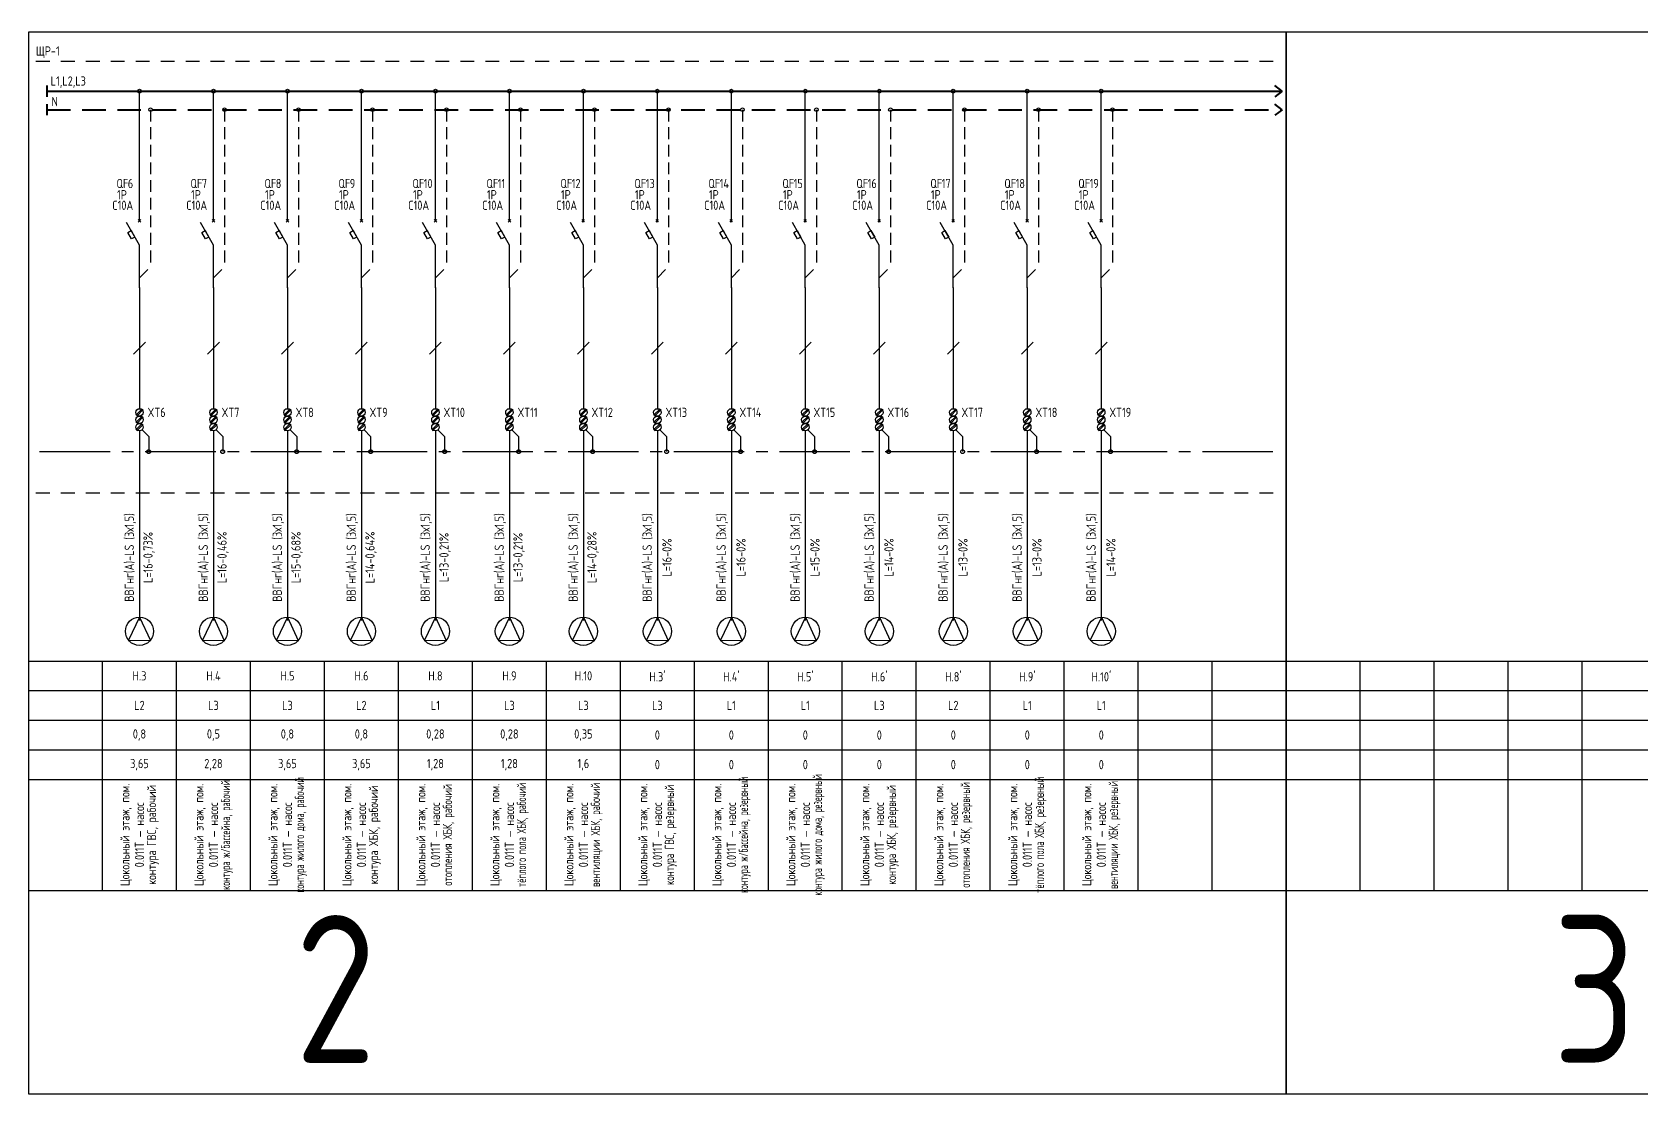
# Model space of a CAD drawing. Header units: millimetres. Extents: x -205 to 4335, y 0 to 4234.
# Drawn here: x 396 to 830.9, y 1291 to 1578 of the extents above; entities that cross this region are included whole.
import ezdxf
from ezdxf.enums import TextEntityAlignment as Align

# ---------------------------------------------------------------- set-up
doc = ezdxf.new("R2010")
doc.units = ezdxf.units.MM
doc.set_wipeout_variables(frame=1)
for name, pattern in [('CENTER2', [28.575, 19.05, -3.175, 3.175, -3.175]), ('HIDDEN2', [4.7625, 3.175, -1.5875]), ('JIS_02_0.7', [1.35, 0.75, -0.6])]:
    doc.linetypes.add(name, pattern=pattern)
for name, color, linetype in [('0_UNC_10 Доп. Оборудование', 1, 'Continuous'), ('SX_BLOCKS', 7, 'Continuous'), ('SX_BOUND', 7, 'JIS_02_0.7'), ('SX_LINES', 7, 'Continuous'), ('SX_PE', 3, 'CENTER2'), ('SX_TABLE', 7, 'Continuous'), ('SX_TEXT', 7, 'Continuous')]:
    doc.layers.add(name, color=color, linetype=linetype)
doc.styles.add('SX_GOST', font='GOST2304A_0.ttf')
doc.styles.add('UNC_A', font='GOST2304A_0.ttf')
doc.styles.add('Unecom', font='GOST2304A_0.ttf', dxfattribs={"height": 2.5})

# ---------------------------------------------------------------- blocks, each defined once
blk = doc.blocks.new('*U306')
at = {"color": 18, "true_color": 0x000000, "style": 'Unecom'}
blk.add_attdef('H.', (-0.58, 5.28), '', height=2.5, dxfattribs=at)
at = {"color": 0}
blk.add_wipeout([(-2.53, 0.01), (-2.46, 0.56), (-2.32, 1), (-2.1, 1.4), (-1.75, 1.81), (-1.46, 2.04), (-1.24, 2.18), (-0.95, 2.32), (-0.55, 2.44), (-0.2, 2.49), (0.12, 2.49), (0.37, 2.46), (0.69, 2.39), (1, 2.27), (1.24, 2.15), (1.52, 1.95), (1.78, 1.72), (2, 1.45), (2.16, 1.2), (2.34, 0.81), (2.41, 0.57), (2.46, 0.27), (2.47, -0.03), (2.46, -0.25), (2.42, -0.52), (2.33, -0.86), (2.19, -1.16), (2.07, -1.38), (1.93, -1.57), (1.74, -1.78), (1.57, -1.93), (1.36, -2.09), (1.14, -2.22), (0.95, -2.31), (0.76, -2.38), (0.59, -2.43), (0.28, -2.49), (-0.05, -2.51), (-0.34, -2.49), (-0.71, -2.42), (-0.98, -2.32), (-1.11, -2.27), (-1.31, -2.16), (-1.49, -2.04), (-1.61, -1.95), (-1.73, -1.85), (-1.92, -1.65), (-2.06, -1.47), (-2.18, -1.29), (-2.31, -1.05), (-2.38, -0.87), (-2.44, -0.67), (-2.48, -0.5), (-2.52, -0.25)], dxfattribs=at)
at = {"color": 0, "ltscale": 0.3}
for points in [[(-0.01, 2.49), (-1.98, -1.58)], [(-0.01, 2.49), (1.89, -1.61)], [(-1.98, -1.58), (1.89, -1.61)]]:
    blk.add_lwpolyline(points, dxfattribs=at)
at = {"color": 0}
blk.add_circle((-0.03, -0.01), 2.5, dxfattribs=at)
blk.add_circle((-0.03, -0.01), 2.5, dxfattribs=at)
blk = doc.blocks.new('SX_TCOL')
for p, q in [((-10, 62), (10, 62)), ((10, 0), (10, 62)), ((-10, 54), (10, 54)), ((-10, 46), (10, 46)), ((-10, 38), (10, 38)), ((-10, 30), (10, 30)), ((-10, 0), (10, 0))]:
    blk.add_line(p, q)
at = {"style": 'SX_GOST'}
for tag, p in [('CAB1', (-2.6, 90)), ('CAB2', (2.6, 90)), ('NAME1', (-3.6, 15)), ('NAME2', (0, 15)), ('NAME3', (3.6, 15))]:
    blk.add_attdef(tag, text='', height=2.5, rotation=90, dxfattribs=at).set_placement(p, align=Align.MIDDLE)
for tag, p in [('LINE', (0, 58)), ('PH', (0, 50)), ('POW', (0, 42)), ('CUR', (0, 34))]:
    blk.add_attdef(tag, text='', height=2.5, dxfattribs=at).set_placement(p, align=Align.MIDDLE)
blk = doc.blocks.new('*U308')
at = {"lineweight": 40}
for p, q in [((333.89, 0), (331.89, 1.5)), ((333.89, 0), (331.89, -1.5)), ((333.89, -5), (331.89, -3.5)), ((333.89, -5), (331.89, -6.5))]:
    blk.add_line(p, q, dxfattribs=at)
at = {"linetype": 'ByBlock', "lineweight": 40}
for points in [[(0, 1.5), (0, -1.5)], [(0, 0), (333.89, 0)], [(0, -3.5), (0, -6.5)]]:
    blk.add_lwpolyline(points, dxfattribs=at)
at = {"color": 4, "linetype": 'HIDDEN2', "lineweight": 40, "ltscale": 2}
blk.add_lwpolyline([(0, -5), (333.89, -5)], dxfattribs=at)
at = {"insert": (1.24, -1.57), "char_height": 2.5, "attachment_point": 1, "style": 'UNC_A'}
blk.add_mtext_dynamic_manual_height_columns('N', width=3.8436, gutter_width=12.5, heights=[0], dxfattribs=at)
at = {"style": 'UNC_A'}
blk.add_attdef('ЛИНИЯ', (1, 1.5), '', height=2.5, dxfattribs=at)
blk = doc.blocks.new('*U311')
for p, q in [((0, -36.27), (0, -1.19)), ((0, -42.79), (-3.51, -36.72)), ((-0.35, -36.62), (0.35, -35.91)), ((0.35, -36.62), (-0.35, -35.91)), ((0, -54.31), (0, -42.79))]:
    blk.add_line(p, q)
at = {"color": 4, "linetype": 'HIDDEN2'}
for p in [(3, -6.19), (0, -51.65)]:
    blk.add_line(p, (3, -48.65), dxfattribs=at)
blk.add_lwpolyline([(-2.12, -41.12), (-3.12, -39.39), (-2.25, -38.89), (-1.25, -40.62)], close=True)
for centre in [(0, -1.19), (3, -6.19)]:
    blk.add_circle(centre, 0.5)
at = {"insert": (-6.21, -24.9), "char_height": 2.5, "attachment_point": 1, "style": 'Unecom'}
blk.add_mtext_dynamic_manual_height_columns('\\pxql;QF', width=5.7065, gutter_width=12.5, heights=[4.37], dxfattribs=at)
at = {"style": 'Unecom'}
blk.add_attdef('N', (-3.15, -27.4), '', height=2.5, dxfattribs=at)
for tag, p in [('P', (-3.4, -30.43)), ('A', (-1.7, -33.28))]:
    blk.add_attdef(tag, text='', height=2.5, dxfattribs=at).set_placement(p, align=Align.RIGHT)
blk = doc.blocks.new('XT')
at = {"color": 32, "true_color": 0xcd6928}
for p, q in [((0.75, 0), (-1, -1.75)), ((1, -0.25), (-0.75, -2))]:
    blk.add_line(p, q, dxfattribs=at)
at = {"color": 5}
for p, q in [((0.75, -2), (-1, -3.75)), ((1, -2.25), (-0.75, -4))]:
    blk.add_line(p, q, dxfattribs=at)
at = {"color": 32, "true_color": 0xcd6928}
blk.add_circle((0, -1), 1, dxfattribs=at)
at = {"color": 5}
blk.add_circle((0, -3), 1, dxfattribs=at)
at = {"style": 'UNC_A'}
blk.add_attdef('1', (1.75, 0.11), '', height=2.5, dxfattribs=at)
blk = doc.blocks.new('SX_XTPE')
at = {"color": 3}
for p, q in [((0.753, 1.003), (-1.003, -0.753)), ((1.003, 0.753), (-0.753, -1.003))]:
    blk.add_line(p, q, dxfattribs=at)
blk.add_circle((0, 0), 1, dxfattribs=at)

msp = doc.modelspace()

# ---------------------------------------------------------------- linework, layer by layer
at = {"color": 6}
for points in [[(735, 1577.99), (395, 1577.99), (395, 1290.99), (735, 1290.99), (735, 1577.99)], [(1075, 1577.99), (735, 1577.99), (735, 1290.99), (1075, 1290.99), (1075, 1577.99)]]:
    msp.add_lwpolyline(points, dxfattribs=at)
at = {"layer": 'SX_BOUND', "ltscale": 5}
for p, q in [((397, 1570.16), (733, 1570.16)), ((397, 1453.49), (733, 1453.49))]:
    msp.add_line(p, q, dxfattribs=at)
at = {"layer": 'SX_LINES'}
for p, q in [((425, 1508.95), (425, 1476.21)), ((445, 1508.95), (445, 1476.21)), ((465, 1508.95), (465, 1476.21)), ((485, 1508.95), (485, 1476.21)), ((505, 1508.95), (505, 1476.21)), ((525, 1508.95), (525, 1476.21)), ((545, 1508.95), (545, 1476.21)), ((565, 1508.95), (565, 1476.21)), ((585, 1508.95), (585, 1476.21)), ((605, 1508.95), (605, 1476.21)), ((625, 1508.95), (625, 1476.21)), ((645, 1508.95), (645, 1476.21)), ((665, 1508.95), (665, 1476.21)), ((685, 1508.95), (685, 1476.21)), ((423.4, 1490.98), (426.6, 1494.18)), ((443.4, 1490.98), (446.6, 1494.18)), ((463.4, 1490.98), (466.6, 1494.18)), ((483.4, 1490.98), (486.6, 1494.18)), ((503.4, 1490.98), (506.6, 1494.18)), ((523.4, 1490.98), (526.6, 1494.18)), ((543.4, 1490.98), (546.6, 1494.18)), ((563.4, 1490.98), (566.6, 1494.18)), ((583.4, 1490.98), (586.6, 1494.18)), ((603.4, 1490.98), (606.6, 1494.18)), ((623.4, 1490.98), (626.6, 1494.18)), ((643.4, 1490.98), (646.6, 1494.18)), ((663.4, 1490.98), (666.6, 1494.18)), ((683.4, 1490.98), (686.6, 1494.18))]:
    msp.add_line(p, q, dxfattribs=at)
at = {"layer": 'SX_PE'}
for p, q in [((425.7, 1470.51), (427.5, 1468.71)), ((445.7, 1470.51), (447.5, 1468.71)), ((465.7, 1470.51), (467.5, 1468.71)), ((485.7, 1470.51), (487.5, 1468.71)), ((505.7, 1470.51), (507.5, 1468.71)), ((525.7, 1470.51), (527.5, 1468.71)), ((545.7, 1470.51), (547.5, 1468.71)), ((565.7, 1470.51), (567.5, 1468.71)), ((585.7, 1470.51), (587.5, 1468.71)), ((605.7, 1470.51), (607.5, 1468.71)), ((625.7, 1470.51), (627.5, 1468.71)), ((645.7, 1470.51), (647.5, 1468.71)), ((665.7, 1470.51), (667.5, 1468.71)), ((685.7, 1470.51), (687.5, 1468.71)), ((427.5, 1468.71), (427.5, 1464.59)), ((447.5, 1468.71), (447.5, 1464.59)), ((467.5, 1468.71), (467.5, 1464.59)), ((487.5, 1468.71), (487.5, 1464.59)), ((507.5, 1468.71), (507.5, 1464.59)), ((527.5, 1468.71), (527.5, 1464.59)), ((547.5, 1468.71), (547.5, 1464.59)), ((567.5, 1468.71), (567.5, 1464.59)), ((587.5, 1468.71), (587.5, 1464.59)), ((607.5, 1468.71), (607.5, 1464.59)), ((627.5, 1468.71), (627.5, 1464.59)), ((647.5, 1468.71), (647.5, 1464.59)), ((667.5, 1468.71), (667.5, 1464.59)), ((687.5, 1468.71), (687.5, 1464.59)), ((398, 1464.59), (734, 1464.59))]:
    msp.add_line(p, q, dxfattribs=at)
for centre in [(427.5, 1464.59), (447.5, 1464.59), (467.5, 1464.59), (487.5, 1464.59), (507.5, 1464.59), (527.5, 1464.59), (547.5, 1464.59), (567.5, 1464.59), (587.5, 1464.59), (607.5, 1464.59), (627.5, 1464.59), (647.5, 1464.59), (667.5, 1464.59), (687.5, 1464.59)]:
    msp.add_circle(centre, 0.5, dxfattribs=at)

# ---------------------------------------------------------------- block references
at = {"layer": 'SX_BLOCKS'}
for p, values in [((425, 1563.23), {'N': '6', 'P': '1P', 'A': 'C10А'}), ((445, 1563.23), {'N': '7', 'P': '1P', 'A': 'C10А'}), ((465, 1563.23), {'N': '8', 'P': '1P', 'A': 'C10А'}), ((485, 1563.23), {'N': '9', 'P': '1P', 'A': 'C10А'}), ((505, 1563.23), {'N': '10', 'P': '1P', 'A': 'C10А'}), ((525, 1563.23), {'N': '11', 'P': '1P', 'A': 'C10А'}), ((545, 1563.23), {'N': '12', 'P': '1P', 'A': 'C10А'}), ((565, 1563.23), {'N': '13', 'P': '1P', 'A': 'C10А'}), ((585, 1563.23), {'N': '14', 'P': '1P', 'A': 'C10А'}), ((605, 1563.23), {'N': '15', 'P': '1P', 'A': 'C10А'}), ((625, 1563.23), {'N': '16', 'P': '1P', 'A': 'C10А'}), ((645, 1563.23), {'N': '17', 'P': '1P', 'A': 'C10А'}), ((665, 1563.23), {'N': '18', 'P': '1P', 'A': 'C10А'}), ((685, 1563.23), {'N': '19', 'P': '1P', 'A': 'C10А'})]:
    msp.add_blockref('*U311', p, dxfattribs=at).add_auto_attribs(values)
ref = msp.add_blockref('XT', (425, 1476.21), dxfattribs=at)
ref.add_attrib('1', 'XT6', (427.2, 1473.96), dxfattribs={"layer": '0', "height": 2.5, "style": 'UNC_A'})
ref = msp.add_blockref('XT', (445, 1476.21), dxfattribs=at)
ref.add_attrib('1', 'XT7', (447.2, 1473.96), dxfattribs={"layer": '0', "height": 2.5, "style": 'UNC_A'})
ref = msp.add_blockref('XT', (465, 1476.21), dxfattribs=at)
ref.add_attrib('1', 'XT8', (467.2, 1473.96), dxfattribs={"layer": '0', "height": 2.5, "style": 'UNC_A'})
ref = msp.add_blockref('XT', (485, 1476.21), dxfattribs=at)
ref.add_attrib('1', 'XT9', (487.2, 1473.96), dxfattribs={"layer": '0', "height": 2.5, "style": 'UNC_A'})
ref = msp.add_blockref('XT', (505, 1476.21), dxfattribs=at)
ref.add_attrib('1', 'XT10', (507.2, 1473.96), dxfattribs={"layer": '0', "height": 2.5, "style": 'UNC_A'})
ref = msp.add_blockref('XT', (525, 1476.21), dxfattribs=at)
ref.add_attrib('1', 'XT11', (527.2, 1473.96), dxfattribs={"layer": '0', "height": 2.5, "style": 'UNC_A'})
ref = msp.add_blockref('XT', (545, 1476.21), dxfattribs=at)
ref.add_attrib('1', 'XT12', (547.2, 1473.96), dxfattribs={"layer": '0', "height": 2.5, "style": 'UNC_A'})
ref = msp.add_blockref('XT', (565, 1476.21), dxfattribs=at)
ref.add_attrib('1', 'XT13', (567.2, 1473.96), dxfattribs={"layer": '0', "height": 2.5, "style": 'UNC_A'})
ref = msp.add_blockref('XT', (585, 1476.21), dxfattribs=at)
ref.add_attrib('1', 'XT14', (587.2, 1473.96), dxfattribs={"layer": '0', "height": 2.5, "style": 'UNC_A'})
ref = msp.add_blockref('XT', (605, 1476.21), dxfattribs=at)
ref.add_attrib('1', 'XT15', (607.2, 1473.96), dxfattribs={"layer": '0', "height": 2.5, "style": 'UNC_A'})
ref = msp.add_blockref('XT', (625, 1476.21), dxfattribs=at)
ref.add_attrib('1', 'XT16', (627.2, 1473.96), dxfattribs={"layer": '0', "height": 2.5, "style": 'UNC_A'})
ref = msp.add_blockref('XT', (645, 1476.21), dxfattribs=at)
ref.add_attrib('1', 'XT17', (647.2, 1473.96), dxfattribs={"layer": '0', "height": 2.5, "style": 'UNC_A'})
ref = msp.add_blockref('XT', (665, 1476.21), dxfattribs=at)
ref.add_attrib('1', 'XT18', (667.2, 1473.96), dxfattribs={"layer": '0', "height": 2.5, "style": 'UNC_A'})
ref = msp.add_blockref('XT', (685, 1476.21), dxfattribs=at)
ref.add_attrib('1', 'XT19', (687.2, 1473.96), dxfattribs={"layer": '0', "height": 2.5, "style": 'UNC_A'})
for p in [(425, 1471.21), (445, 1471.21), (465, 1471.21), (485, 1471.21), (505, 1471.21), (525, 1471.21), (545, 1471.21), (565, 1471.21), (585, 1471.21), (605, 1471.21), (625, 1471.21), (645, 1471.21), (665, 1471.21), (685, 1471.21)]:
    msp.add_blockref('SX_XTPE', p, dxfattribs=at)
at = {"layer": 'SX_LINES'}
msp.add_blockref('*U308', (400, 1562.04), dxfattribs=at).add_auto_attribs({'ЛИНИЯ': 'L1,L2,L3'})
at = {"layer": 'SX_TABLE'}
for p in [(405, 1345.99), (705, 1345.99), (725, 1345.99), (745, 1345.99), (765, 1345.99), (785, 1345.99), (805, 1345.99), (825, 1345.99)]:
    msp.add_blockref('SX_TCOL', p, dxfattribs=at)

# ---------------------------------------------------------------- texts
at = {"layer": 'Defpoints', "color": 6, "char_height": 40, "attachment_point": 1, "style": 'Unecom'}
for s, insert in [('3', (807.02, 1339.31)), ('2', (467.02, 1339.31))]:
    msp.add_mtext_dynamic_manual_height_columns(s, width=99.9205, gutter_width=12.5, heights=[0], dxfattribs=dict(at, insert=insert))
at = {"layer": 'SX_TEXT', "style": 'SX_GOST'}
msp.add_text('ЩР-1', height=2.5, dxfattribs=at).set_placement((397, 1571.66))

# ---------------------------------------------------------------- next in the draw order: block references
at = {"layer": '0_UNC_10 Доп. Оборудование', "color": 4, "xscale": 1.525827103834124, "yscale": 1.525827103834124, "zscale": 1.525827103834124}
for p in [(425.06, 1416.04), (445.06, 1416.04), (465.06, 1416.04), (485.06, 1416.04), (505.06, 1416.04), (525.06, 1416.04), (545.06, 1416.04), (565.06, 1416.04), (585.06, 1416.04), (605.06, 1416.04), (625.06, 1416.04), (645.06, 1416.04), (665.06, 1416.04), (685.06, 1416.04)]:
    msp.add_blockref('*U306', p, dxfattribs=at)

# ---------------------------------------------------------------- next in the draw order: linework, layer by layer
at = {"layer": 'SX_LINES'}
for p, q in [((425, 1470.21), (425, 1418.99)), ((445, 1470.21), (445, 1418.99)), ((465, 1470.21), (465, 1418.99)), ((485, 1470.21), (485, 1418.99)), ((505, 1470.21), (505, 1418.99)), ((525, 1470.21), (525, 1418.99)), ((545, 1470.21), (545, 1418.99)), ((565, 1470.21), (565, 1418.99)), ((585, 1470.21), (585, 1418.99)), ((605, 1470.21), (605, 1418.99)), ((625, 1470.21), (625, 1418.99)), ((645, 1470.21), (645, 1418.99)), ((665, 1470.21), (665, 1418.99)), ((685, 1470.21), (685, 1418.99))]:
    msp.add_line(p, q, dxfattribs=at)

# ---------------------------------------------------------------- next in the draw order: block references
at = {"layer": 'SX_TABLE'}
ref = msp.add_blockref('SX_TCOL', (425, 1345.99), dxfattribs=at)
ref.add_attrib('NAME1', 'Цокольный этаж, пом.', dxfattribs={"layer": '0', "height": 2.5, "rotation": 90, "style": 'SX_GOST', "width": 0.97712}).set_placement((421.4, 1360.99), align=Align.MIDDLE)
ref.add_attrib('NAME2', '0.011Т — насос', dxfattribs={"layer": '0', "height": 2.5, "rotation": 90, "style": 'SX_GOST'}).set_placement((425, 1360.99), align=Align.MIDDLE)
ref.add_attrib('NAME3', 'контура ГВС, рабочий', dxfattribs={"layer": '0', "height": 2.5, "rotation": 90, "style": 'SX_GOST', "width": 0.970342}).set_placement((428.6, 1360.99), align=Align.MIDDLE)
ref.add_attrib('CUR', '3,65', dxfattribs={"layer": '0', "height": 2.5, "style": 'SX_GOST'}).set_placement((425, 1379.99), align=Align.MIDDLE)
ref.add_attrib('POW', '0,8', dxfattribs={"layer": '0', "height": 2.5, "style": 'SX_GOST'}).set_placement((425, 1387.99), align=Align.MIDDLE)
ref.add_attrib('PH', 'L2', dxfattribs={"layer": '0', "height": 2.5, "style": 'SX_GOST'}).set_placement((425, 1395.99), align=Align.MIDDLE)
ref.add_attrib('LINE', 'Н.3', dxfattribs={"layer": '0', "height": 2.5, "style": 'SX_GOST'}).set_placement((425, 1403.99), align=Align.MIDDLE)
ref.add_attrib('CAB1', 'ВВГнг(А)-LS (3х1,5)', dxfattribs={"layer": '0', "height": 2.5, "rotation": 90, "style": 'SX_GOST'}).set_placement((422.4, 1435.99), align=Align.MIDDLE)
ref.add_attrib('CAB2', 'L=16-0,73%', dxfattribs={"layer": '0', "height": 2.5, "rotation": 90, "style": 'SX_GOST'}).set_placement((427.6, 1435.99), align=Align.MIDDLE)
ref = msp.add_blockref('SX_TCOL', (445, 1345.99), dxfattribs=at)
ref.add_attrib('NAME1', 'Цокольный этаж, пом.', dxfattribs={"layer": '0', "height": 2.5, "rotation": 90, "style": 'SX_GOST', "width": 0.97712}).set_placement((441.4, 1360.99), align=Align.MIDDLE)
ref.add_attrib('NAME2', '0.011Т — насос', dxfattribs={"layer": '0', "height": 2.5, "rotation": 90, "style": 'SX_GOST'}).set_placement((445, 1360.99), align=Align.MIDDLE)
ref.add_attrib('NAME3', 'контура ж/бассейна, рабочий', dxfattribs={"layer": '0', "height": 2.5, "rotation": 90, "style": 'SX_GOST', "width": 0.692733}).set_placement((448.6, 1360.99), align=Align.MIDDLE)
ref.add_attrib('CUR', '2,28', dxfattribs={"layer": '0', "height": 2.5, "style": 'SX_GOST'}).set_placement((445, 1379.99), align=Align.MIDDLE)
ref.add_attrib('POW', '0,5', dxfattribs={"layer": '0', "height": 2.5, "style": 'SX_GOST'}).set_placement((445, 1387.99), align=Align.MIDDLE)
ref.add_attrib('PH', 'L3', dxfattribs={"layer": '0', "height": 2.5, "style": 'SX_GOST'}).set_placement((445, 1395.99), align=Align.MIDDLE)
ref.add_attrib('LINE', 'Н.4', dxfattribs={"layer": '0', "height": 2.5, "style": 'SX_GOST'}).set_placement((445, 1403.99), align=Align.MIDDLE)
ref.add_attrib('CAB1', 'ВВГнг(А)-LS (3х1,5)', dxfattribs={"layer": '0', "height": 2.5, "rotation": 90, "style": 'SX_GOST'}).set_placement((442.4, 1435.99), align=Align.MIDDLE)
ref.add_attrib('CAB2', 'L=16-0,46%', dxfattribs={"layer": '0', "height": 2.5, "rotation": 90, "style": 'SX_GOST'}).set_placement((447.6, 1435.99), align=Align.MIDDLE)
ref = msp.add_blockref('SX_TCOL', (465, 1345.99), dxfattribs=at)
ref.add_attrib('NAME1', 'Цокольный этаж, пом.', dxfattribs={"layer": '0', "height": 2.5, "rotation": 90, "style": 'SX_GOST', "width": 0.97712}).set_placement((461.4, 1360.99), align=Align.MIDDLE)
ref.add_attrib('NAME2', '0.011Т — насос', dxfattribs={"layer": '0', "height": 2.5, "rotation": 90, "style": 'SX_GOST'}).set_placement((465, 1360.99), align=Align.MIDDLE)
ref.add_attrib('NAME3', 'контура жилого дома, рабочий', dxfattribs={"layer": '0', "height": 2.5, "rotation": 90, "style": 'SX_GOST', "width": 0.685007}).set_placement((468.6, 1360.99), align=Align.MIDDLE)
ref.add_attrib('CUR', '3,65', dxfattribs={"layer": '0', "height": 2.5, "style": 'SX_GOST'}).set_placement((465, 1379.99), align=Align.MIDDLE)
ref.add_attrib('POW', '0,8', dxfattribs={"layer": '0', "height": 2.5, "style": 'SX_GOST'}).set_placement((465, 1387.99), align=Align.MIDDLE)
ref.add_attrib('PH', 'L3', dxfattribs={"layer": '0', "height": 2.5, "style": 'SX_GOST'}).set_placement((465, 1395.99), align=Align.MIDDLE)
ref.add_attrib('LINE', 'Н.5', dxfattribs={"layer": '0', "height": 2.5, "style": 'SX_GOST'}).set_placement((465, 1403.99), align=Align.MIDDLE)
ref.add_attrib('CAB1', 'ВВГнг(А)-LS (3х1,5)', dxfattribs={"layer": '0', "height": 2.5, "rotation": 90, "style": 'SX_GOST'}).set_placement((462.4, 1435.99), align=Align.MIDDLE)
ref.add_attrib('CAB2', 'L=15-0,68%', dxfattribs={"layer": '0', "height": 2.5, "rotation": 90, "style": 'SX_GOST'}).set_placement((467.6, 1435.99), align=Align.MIDDLE)
ref = msp.add_blockref('SX_TCOL', (485, 1345.99), dxfattribs=at)
ref.add_attrib('NAME1', 'Цокольный этаж, пом.', dxfattribs={"layer": '0', "height": 2.5, "rotation": 90, "style": 'SX_GOST', "width": 0.97712}).set_placement((481.4, 1360.99), align=Align.MIDDLE)
ref.add_attrib('NAME2', '0.011Т — насос', dxfattribs={"layer": '0', "height": 2.5, "rotation": 90, "style": 'SX_GOST'}).set_placement((485, 1360.99), align=Align.MIDDLE)
ref.add_attrib('NAME3', 'контура ХБК, рабочий', dxfattribs={"layer": '0', "height": 2.5, "rotation": 90, "style": 'SX_GOST', "width": 0.952001}).set_placement((488.6, 1360.99), align=Align.MIDDLE)
ref.add_attrib('CUR', '3,65', dxfattribs={"layer": '0', "height": 2.5, "style": 'SX_GOST'}).set_placement((485, 1379.99), align=Align.MIDDLE)
ref.add_attrib('POW', '0,8', dxfattribs={"layer": '0', "height": 2.5, "style": 'SX_GOST'}).set_placement((485, 1387.99), align=Align.MIDDLE)
ref.add_attrib('PH', 'L2', dxfattribs={"layer": '0', "height": 2.5, "style": 'SX_GOST'}).set_placement((485, 1395.99), align=Align.MIDDLE)
ref.add_attrib('LINE', 'Н.6', dxfattribs={"layer": '0', "height": 2.5, "style": 'SX_GOST'}).set_placement((485, 1403.99), align=Align.MIDDLE)
ref.add_attrib('CAB1', 'ВВГнг(А)-LS (3х1,5)', dxfattribs={"layer": '0', "height": 2.5, "rotation": 90, "style": 'SX_GOST'}).set_placement((482.4, 1435.99), align=Align.MIDDLE)
ref.add_attrib('CAB2', 'L=14-0,64%', dxfattribs={"layer": '0', "height": 2.5, "rotation": 90, "style": 'SX_GOST'}).set_placement((487.6, 1435.99), align=Align.MIDDLE)
ref = msp.add_blockref('SX_TCOL', (505, 1345.99), dxfattribs=at)
ref.add_attrib('NAME1', 'Цокольный этаж, пом.', dxfattribs={"layer": '0', "height": 2.5, "rotation": 90, "style": 'SX_GOST', "width": 0.97712}).set_placement((501.4, 1360.99), align=Align.MIDDLE)
ref.add_attrib('NAME2', '0.011Т — насос', dxfattribs={"layer": '0', "height": 2.5, "rotation": 90, "style": 'SX_GOST'}).set_placement((505, 1360.99), align=Align.MIDDLE)
ref.add_attrib('NAME3', 'отопления ХБК, рабочий', dxfattribs={"layer": '0', "height": 2.5, "rotation": 90, "style": 'SX_GOST', "width": 0.870747}).set_placement((508.6, 1360.99), align=Align.MIDDLE)
ref.add_attrib('CUR', '1,28', dxfattribs={"layer": '0', "height": 2.5, "style": 'SX_GOST'}).set_placement((505, 1379.99), align=Align.MIDDLE)
ref.add_attrib('POW', '0,28', dxfattribs={"layer": '0', "height": 2.5, "style": 'SX_GOST'}).set_placement((505, 1387.99), align=Align.MIDDLE)
ref.add_attrib('PH', 'L1', dxfattribs={"layer": '0', "height": 2.5, "style": 'SX_GOST'}).set_placement((505, 1395.99), align=Align.MIDDLE)
ref.add_attrib('LINE', 'Н.8', dxfattribs={"layer": '0', "height": 2.5, "style": 'SX_GOST'}).set_placement((505, 1403.99), align=Align.MIDDLE)
ref.add_attrib('CAB1', 'ВВГнг(А)-LS (3х1,5)', dxfattribs={"layer": '0', "height": 2.5, "rotation": 90, "style": 'SX_GOST'}).set_placement((502.4, 1435.99), align=Align.MIDDLE)
ref.add_attrib('CAB2', 'L=13-0,21%', dxfattribs={"layer": '0', "height": 2.5, "rotation": 90, "style": 'SX_GOST'}).set_placement((507.6, 1435.99), align=Align.MIDDLE)
ref = msp.add_blockref('SX_TCOL', (525, 1345.99), dxfattribs=at)
ref.add_attrib('NAME1', 'Цокольный этаж, пом.', dxfattribs={"layer": '0', "height": 2.5, "rotation": 90, "style": 'SX_GOST', "width": 0.97712}).set_placement((521.4, 1360.99), align=Align.MIDDLE)
ref.add_attrib('NAME2', '0.011Т — насос', dxfattribs={"layer": '0', "height": 2.5, "rotation": 90, "style": 'SX_GOST'}).set_placement((525, 1360.99), align=Align.MIDDLE)
ref.add_attrib('NAME3', 'тёплого пола ХБК, рабочий', dxfattribs={"layer": '0', "height": 2.5, "rotation": 90, "style": 'SX_GOST', "width": 0.769386}).set_placement((528.6, 1360.99), align=Align.MIDDLE)
ref.add_attrib('CUR', '1,28', dxfattribs={"layer": '0', "height": 2.5, "style": 'SX_GOST'}).set_placement((525, 1379.99), align=Align.MIDDLE)
ref.add_attrib('POW', '0,28', dxfattribs={"layer": '0', "height": 2.5, "style": 'SX_GOST'}).set_placement((525, 1387.99), align=Align.MIDDLE)
ref.add_attrib('PH', 'L3', dxfattribs={"layer": '0', "height": 2.5, "style": 'SX_GOST'}).set_placement((525, 1395.99), align=Align.MIDDLE)
ref.add_attrib('LINE', 'Н.9', dxfattribs={"layer": '0', "height": 2.5, "style": 'SX_GOST'}).set_placement((525, 1403.99), align=Align.MIDDLE)
ref.add_attrib('CAB1', 'ВВГнг(А)-LS (3х1,5)', dxfattribs={"layer": '0', "height": 2.5, "rotation": 90, "style": 'SX_GOST'}).set_placement((522.4, 1435.99), align=Align.MIDDLE)
ref.add_attrib('CAB2', 'L=13-0,21%', dxfattribs={"layer": '0', "height": 2.5, "rotation": 90, "style": 'SX_GOST'}).set_placement((527.6, 1435.99), align=Align.MIDDLE)
ref = msp.add_blockref('SX_TCOL', (545, 1345.99), dxfattribs=at)
ref.add_attrib('NAME1', 'Цокольный этаж, пом.', dxfattribs={"layer": '0', "height": 2.5, "rotation": 90, "style": 'SX_GOST', "width": 0.97712}).set_placement((541.4, 1360.99), align=Align.MIDDLE)
ref.add_attrib('NAME2', '0.011Т — насос', dxfattribs={"layer": '0', "height": 2.5, "rotation": 90, "style": 'SX_GOST'}).set_placement((545, 1360.99), align=Align.MIDDLE)
ref.add_attrib('NAME3', 'вентиляции ХБК, рабочий', dxfattribs={"layer": '0', "height": 2.5, "rotation": 90, "style": 'SX_GOST', "width": 0.827811}).set_placement((548.6, 1360.99), align=Align.MIDDLE)
ref.add_attrib('CUR', '1,6', dxfattribs={"layer": '0', "height": 2.5, "style": 'SX_GOST'}).set_placement((545, 1379.99), align=Align.MIDDLE)
ref.add_attrib('POW', '0,35', dxfattribs={"layer": '0', "height": 2.5, "style": 'SX_GOST'}).set_placement((545, 1387.99), align=Align.MIDDLE)
ref.add_attrib('PH', 'L3', dxfattribs={"layer": '0', "height": 2.5, "style": 'SX_GOST'}).set_placement((545, 1395.99), align=Align.MIDDLE)
ref.add_attrib('LINE', 'Н.10', dxfattribs={"layer": '0', "height": 2.5, "style": 'SX_GOST'}).set_placement((545, 1403.99), align=Align.MIDDLE)
ref.add_attrib('CAB1', 'ВВГнг(А)-LS (3х1,5)', dxfattribs={"layer": '0', "height": 2.5, "rotation": 90, "style": 'SX_GOST'}).set_placement((542.4, 1435.99), align=Align.MIDDLE)
ref.add_attrib('CAB2', 'L=14-0,28%', dxfattribs={"layer": '0', "height": 2.5, "rotation": 90, "style": 'SX_GOST'}).set_placement((547.6, 1435.99), align=Align.MIDDLE)
ref = msp.add_blockref('SX_TCOL', (565, 1345.99), dxfattribs=at)
ref.add_attrib('NAME1', 'Цокольный этаж, пом.', dxfattribs={"layer": '0', "height": 2.5, "rotation": 90, "style": 'SX_GOST', "width": 0.97712}).set_placement((561.4, 1360.99), align=Align.MIDDLE)
ref.add_attrib('NAME2', '0.011Т — насос', dxfattribs={"layer": '0', "height": 2.5, "rotation": 90, "style": 'SX_GOST'}).set_placement((565, 1360.99), align=Align.MIDDLE)
ref.add_attrib('NAME3', 'контура ГВС, резервный', dxfattribs={"layer": '0', "height": 2.5, "rotation": 90, "style": 'SX_GOST', "width": 0.883527}).set_placement((568.6, 1360.99), align=Align.MIDDLE)
ref.add_attrib('CUR', '0', dxfattribs={"layer": '0', "height": 2.5, "style": 'SX_GOST'}).set_placement((565, 1379.99), align=Align.MIDDLE)
ref.add_attrib('POW', '0', dxfattribs={"layer": '0', "height": 2.5, "style": 'SX_GOST'}).set_placement((565, 1387.99), align=Align.MIDDLE)
ref.add_attrib('PH', 'L3', dxfattribs={"layer": '0', "height": 2.5, "style": 'SX_GOST'}).set_placement((565, 1395.99), align=Align.MIDDLE)
ref.add_attrib('LINE', "Н.3'", dxfattribs={"layer": '0', "height": 2.5, "style": 'SX_GOST'}).set_placement((565, 1403.99), align=Align.MIDDLE)
ref.add_attrib('CAB1', 'ВВГнг(А)-LS (3х1,5)', dxfattribs={"layer": '0', "height": 2.5, "rotation": 90, "style": 'SX_GOST'}).set_placement((562.4, 1435.99), align=Align.MIDDLE)
ref.add_attrib('CAB2', 'L=16-0%', dxfattribs={"layer": '0', "height": 2.5, "rotation": 90, "style": 'SX_GOST'}).set_placement((567.6, 1435.99), align=Align.MIDDLE)
ref = msp.add_blockref('SX_TCOL', (585, 1345.99), dxfattribs=at)
ref.add_attrib('NAME1', 'Цокольный этаж, пом.', dxfattribs={"layer": '0', "height": 2.5, "rotation": 90, "style": 'SX_GOST', "width": 0.97712}).set_placement((581.4, 1360.99), align=Align.MIDDLE)
ref.add_attrib('NAME2', '0.011Т — насос', dxfattribs={"layer": '0', "height": 2.5, "rotation": 90, "style": 'SX_GOST'}).set_placement((585, 1360.99), align=Align.MIDDLE)
ref.add_attrib('NAME3', 'контура ж/бассейна, резервный', dxfattribs={"layer": '0', "height": 2.5, "rotation": 90, "style": 'SX_GOST', "width": 0.647324}).set_placement((588.6, 1360.99), align=Align.MIDDLE)
ref.add_attrib('CUR', '0', dxfattribs={"layer": '0', "height": 2.5, "style": 'SX_GOST'}).set_placement((585, 1379.99), align=Align.MIDDLE)
ref.add_attrib('POW', '0', dxfattribs={"layer": '0', "height": 2.5, "style": 'SX_GOST'}).set_placement((585, 1387.99), align=Align.MIDDLE)
ref.add_attrib('PH', 'L1', dxfattribs={"layer": '0', "height": 2.5, "style": 'SX_GOST'}).set_placement((585, 1395.99), align=Align.MIDDLE)
ref.add_attrib('LINE', "Н.4'", dxfattribs={"layer": '0', "height": 2.5, "style": 'SX_GOST'}).set_placement((585, 1403.99), align=Align.MIDDLE)
ref.add_attrib('CAB1', 'ВВГнг(А)-LS (3х1,5)', dxfattribs={"layer": '0', "height": 2.5, "rotation": 90, "style": 'SX_GOST'}).set_placement((582.4, 1435.99), align=Align.MIDDLE)
ref.add_attrib('CAB2', 'L=16-0%', dxfattribs={"layer": '0', "height": 2.5, "rotation": 90, "style": 'SX_GOST'}).set_placement((587.6, 1435.99), align=Align.MIDDLE)
ref = msp.add_blockref('SX_TCOL', (605, 1345.99), dxfattribs=at)
ref.add_attrib('NAME1', 'Цокольный этаж, пом.', dxfattribs={"layer": '0', "height": 2.5, "rotation": 90, "style": 'SX_GOST', "width": 0.97712}).set_placement((601.4, 1360.99), align=Align.MIDDLE)
ref.add_attrib('NAME2', '0.011Т — насос', dxfattribs={"layer": '0', "height": 2.5, "rotation": 90, "style": 'SX_GOST'}).set_placement((605, 1360.99), align=Align.MIDDLE)
ref.add_attrib('NAME3', 'контура жилого дома, резервный', dxfattribs={"layer": '0', "height": 2.5, "rotation": 90, "style": 'SX_GOST', "width": 0.640573}).set_placement((608.6, 1360.99), align=Align.MIDDLE)
ref.add_attrib('CUR', '0', dxfattribs={"layer": '0', "height": 2.5, "style": 'SX_GOST'}).set_placement((605, 1379.99), align=Align.MIDDLE)
ref.add_attrib('POW', '0', dxfattribs={"layer": '0', "height": 2.5, "style": 'SX_GOST'}).set_placement((605, 1387.99), align=Align.MIDDLE)
ref.add_attrib('PH', 'L1', dxfattribs={"layer": '0', "height": 2.5, "style": 'SX_GOST'}).set_placement((605, 1395.99), align=Align.MIDDLE)
ref.add_attrib('LINE', "Н.5'", dxfattribs={"layer": '0', "height": 2.5, "style": 'SX_GOST'}).set_placement((605, 1403.99), align=Align.MIDDLE)
ref.add_attrib('CAB1', 'ВВГнг(А)-LS (3х1,5)', dxfattribs={"layer": '0', "height": 2.5, "rotation": 90, "style": 'SX_GOST'}).set_placement((602.4, 1435.99), align=Align.MIDDLE)
ref.add_attrib('CAB2', 'L=15-0%', dxfattribs={"layer": '0', "height": 2.5, "rotation": 90, "style": 'SX_GOST'}).set_placement((607.6, 1435.99), align=Align.MIDDLE)
ref = msp.add_blockref('SX_TCOL', (625, 1345.99), dxfattribs=at)
ref.add_attrib('NAME1', 'Цокольный этаж, пом.', dxfattribs={"layer": '0', "height": 2.5, "rotation": 90, "style": 'SX_GOST', "width": 0.97712}).set_placement((621.4, 1360.99), align=Align.MIDDLE)
ref.add_attrib('NAME2', '0.011Т — насос', dxfattribs={"layer": '0', "height": 2.5, "rotation": 90, "style": 'SX_GOST'}).set_placement((625, 1360.99), align=Align.MIDDLE)
ref.add_attrib('NAME3', 'контура ХБК, резервный', dxfattribs={"layer": '0', "height": 2.5, "rotation": 90, "style": 'SX_GOST', "width": 0.868295}).set_placement((628.6, 1360.99), align=Align.MIDDLE)
ref.add_attrib('CUR', '0', dxfattribs={"layer": '0', "height": 2.5, "style": 'SX_GOST'}).set_placement((625, 1379.99), align=Align.MIDDLE)
ref.add_attrib('POW', '0', dxfattribs={"layer": '0', "height": 2.5, "style": 'SX_GOST'}).set_placement((625, 1387.99), align=Align.MIDDLE)
ref.add_attrib('PH', 'L3', dxfattribs={"layer": '0', "height": 2.5, "style": 'SX_GOST'}).set_placement((625, 1395.99), align=Align.MIDDLE)
ref.add_attrib('LINE', "Н.6'", dxfattribs={"layer": '0', "height": 2.5, "style": 'SX_GOST'}).set_placement((625, 1403.99), align=Align.MIDDLE)
ref.add_attrib('CAB1', 'ВВГнг(А)-LS (3х1,5)', dxfattribs={"layer": '0', "height": 2.5, "rotation": 90, "style": 'SX_GOST'}).set_placement((622.4, 1435.99), align=Align.MIDDLE)
ref.add_attrib('CAB2', 'L=14-0%', dxfattribs={"layer": '0', "height": 2.5, "rotation": 90, "style": 'SX_GOST'}).set_placement((627.6, 1435.99), align=Align.MIDDLE)
ref = msp.add_blockref('SX_TCOL', (645, 1345.99), dxfattribs=at)
ref.add_attrib('NAME1', 'Цокольный этаж, пом.', dxfattribs={"layer": '0', "height": 2.5, "rotation": 90, "style": 'SX_GOST', "width": 0.97712}).set_placement((641.4, 1360.99), align=Align.MIDDLE)
ref.add_attrib('NAME2', '0.011Т — насос', dxfattribs={"layer": '0', "height": 2.5, "rotation": 90, "style": 'SX_GOST'}).set_placement((645, 1360.99), align=Align.MIDDLE)
ref.add_attrib('NAME3', 'отопления ХБК, резервный', dxfattribs={"layer": '0', "height": 2.5, "rotation": 90, "style": 'SX_GOST', "width": 0.800191}).set_placement((648.6, 1360.99), align=Align.MIDDLE)
ref.add_attrib('CUR', '0', dxfattribs={"layer": '0', "height": 2.5, "style": 'SX_GOST'}).set_placement((645, 1379.99), align=Align.MIDDLE)
ref.add_attrib('POW', '0', dxfattribs={"layer": '0', "height": 2.5, "style": 'SX_GOST'}).set_placement((645, 1387.99), align=Align.MIDDLE)
ref.add_attrib('PH', 'L2', dxfattribs={"layer": '0', "height": 2.5, "style": 'SX_GOST'}).set_placement((645, 1395.99), align=Align.MIDDLE)
ref.add_attrib('LINE', "Н.8'", dxfattribs={"layer": '0', "height": 2.5, "style": 'SX_GOST'}).set_placement((645, 1403.99), align=Align.MIDDLE)
ref.add_attrib('CAB1', 'ВВГнг(А)-LS (3х1,5)', dxfattribs={"layer": '0', "height": 2.5, "rotation": 90, "style": 'SX_GOST'}).set_placement((642.4, 1435.99), align=Align.MIDDLE)
ref.add_attrib('CAB2', 'L=13-0%', dxfattribs={"layer": '0', "height": 2.5, "rotation": 90, "style": 'SX_GOST'}).set_placement((647.6, 1435.99), align=Align.MIDDLE)
ref = msp.add_blockref('SX_TCOL', (665, 1345.99), dxfattribs=at)
ref.add_attrib('NAME1', 'Цокольный этаж, пом.', dxfattribs={"layer": '0', "height": 2.5, "rotation": 90, "style": 'SX_GOST', "width": 0.97712}).set_placement((661.4, 1360.99), align=Align.MIDDLE)
ref.add_attrib('NAME2', '0.011Т — насос', dxfattribs={"layer": '0', "height": 2.5, "rotation": 90, "style": 'SX_GOST'}).set_placement((665, 1360.99), align=Align.MIDDLE)
ref.add_attrib('NAME3', 'тёплого пола ХБК, резервный', dxfattribs={"layer": '0', "height": 2.5, "rotation": 90, "style": 'SX_GOST', "width": 0.713776}).set_placement((668.6, 1360.99), align=Align.MIDDLE)
ref.add_attrib('CUR', '0', dxfattribs={"layer": '0', "height": 2.5, "style": 'SX_GOST'}).set_placement((665, 1379.99), align=Align.MIDDLE)
ref.add_attrib('POW', '0', dxfattribs={"layer": '0', "height": 2.5, "style": 'SX_GOST'}).set_placement((665, 1387.99), align=Align.MIDDLE)
ref.add_attrib('PH', 'L1', dxfattribs={"layer": '0', "height": 2.5, "style": 'SX_GOST'}).set_placement((665, 1395.99), align=Align.MIDDLE)
ref.add_attrib('LINE', "Н.9'", dxfattribs={"layer": '0', "height": 2.5, "style": 'SX_GOST'}).set_placement((665, 1403.99), align=Align.MIDDLE)
ref.add_attrib('CAB1', 'ВВГнг(А)-LS (3х1,5)', dxfattribs={"layer": '0', "height": 2.5, "rotation": 90, "style": 'SX_GOST'}).set_placement((662.4, 1435.99), align=Align.MIDDLE)
ref.add_attrib('CAB2', 'L=13-0%', dxfattribs={"layer": '0', "height": 2.5, "rotation": 90, "style": 'SX_GOST'}).set_placement((667.6, 1435.99), align=Align.MIDDLE)
ref = msp.add_blockref('SX_TCOL', (685, 1345.99), dxfattribs=at)
ref.add_attrib('NAME1', 'Цокольный этаж, пом.', dxfattribs={"layer": '0', "height": 2.5, "rotation": 90, "style": 'SX_GOST', "width": 0.97712}).set_placement((681.4, 1360.99), align=Align.MIDDLE)
ref.add_attrib('NAME2', '0.011Т — насос', dxfattribs={"layer": '0', "height": 2.5, "rotation": 90, "style": 'SX_GOST'}).set_placement((685, 1360.99), align=Align.MIDDLE)
ref.add_attrib('NAME3', 'вентиляции ХБК, резервный', dxfattribs={"layer": '0', "height": 2.5, "rotation": 90, "style": 'SX_GOST', "width": 0.763785}).set_placement((688.6, 1360.99), align=Align.MIDDLE)
ref.add_attrib('CUR', '0', dxfattribs={"layer": '0', "height": 2.5, "style": 'SX_GOST'}).set_placement((685, 1379.99), align=Align.MIDDLE)
ref.add_attrib('POW', '0', dxfattribs={"layer": '0', "height": 2.5, "style": 'SX_GOST'}).set_placement((685, 1387.99), align=Align.MIDDLE)
ref.add_attrib('PH', 'L1', dxfattribs={"layer": '0', "height": 2.5, "style": 'SX_GOST'}).set_placement((685, 1395.99), align=Align.MIDDLE)
ref.add_attrib('LINE', "Н.10'", dxfattribs={"layer": '0', "height": 2.5, "style": 'SX_GOST'}).set_placement((685, 1403.99), align=Align.MIDDLE)
ref.add_attrib('CAB1', 'ВВГнг(А)-LS (3х1,5)', dxfattribs={"layer": '0', "height": 2.5, "rotation": 90, "style": 'SX_GOST'}).set_placement((682.4, 1435.99), align=Align.MIDDLE)
ref.add_attrib('CAB2', 'L=14-0%', dxfattribs={"layer": '0', "height": 2.5, "rotation": 90, "style": 'SX_GOST'}).set_placement((687.6, 1435.99), align=Align.MIDDLE)

doc.saveas('drawing.dxf')
